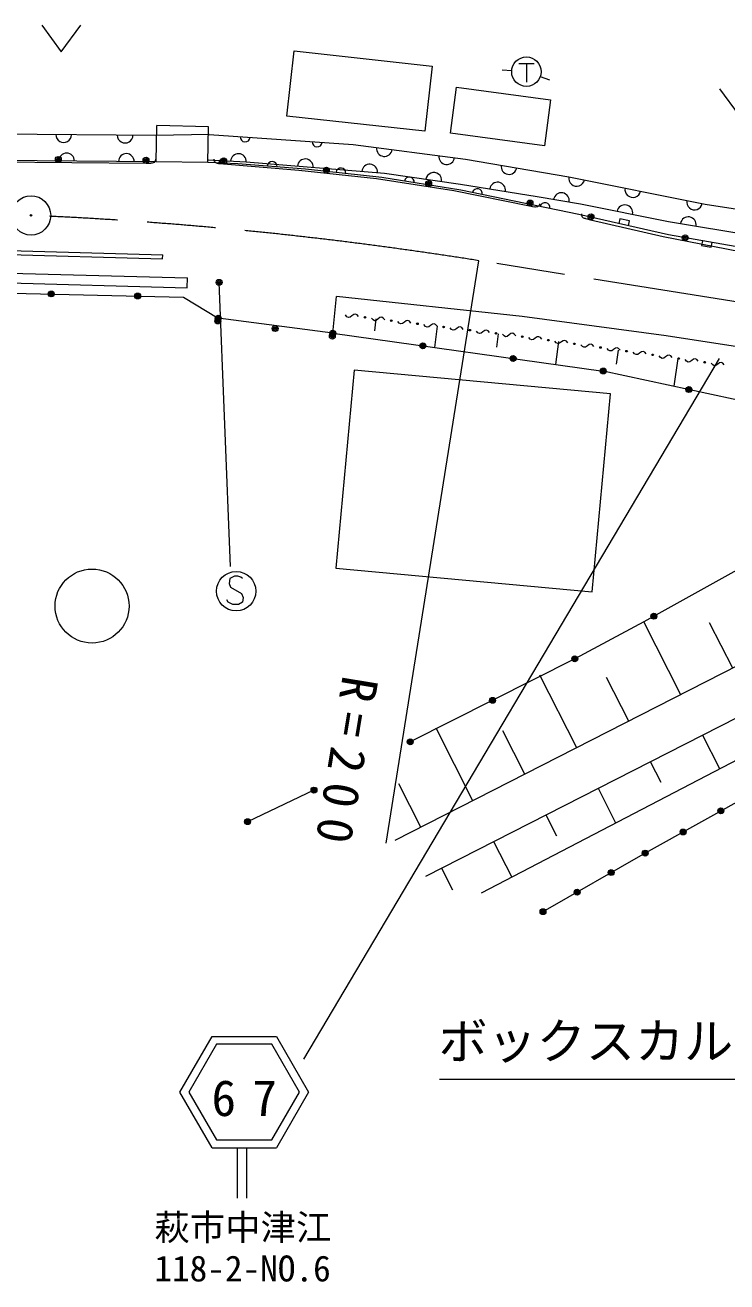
# Model space of a CAD drawing. Units: millimetres, scale not verified. Extents: x 40000 to 680000, y 20000 to 380000.
# Drawn here: x 369200 to 404921, y 261308 to 325245 of the extents above; entities that cross this region are included whole.
import ezdxf
from ezdxf.enums import TextEntityAlignment as Align

# ---------------------------------------------------------------- set-up
doc = ezdxf.new("R2010")
doc.units = ezdxf.units.MM
doc.header["$LTSCALE"] = 1000
doc.linetypes.add('CHAIN', pattern=[18.5, 12, -1.5, 3.5, -1.5])
for name, color, linetype, lineweight in [('M-BGD', 7, 'Continuous', 13), ('M-BMK', 2, 'CHAIN', 13), ('M-BMK-SRVR', 3, 'Continuous', 13), ('M-STR-HTXT', 7, 'Continuous', 13), ('M-STR-STRC', 7, 'Continuous', 13)]:
    doc.layers.add(name, color=color, linetype=linetype, lineweight=lineweight)
doc.styles.add('ＭＳ ゴシック', font='')
doc.styles.get('ＭＳ ゴシック').set_extended_font_data('MS Gothic')

msp = doc.modelspace()

# ---------------------------------------------------------------- linework, layer by layer
at = {"layer": 'M-BGD'}
for p, q in [((370043, 325245), (371043, 323885)), ((371043, 323885), (372043, 325245)), ((382520, 320619), (382887, 323939)), ((382887, 323939), (389919, 323162)), ((389919, 323162), (389552, 319843)), ((393975, 322920), (393480, 322950)), ((394324, 323292), (395104, 323298)), ((394714, 323295), (394721, 322335)), ((395420, 322632), (395888, 322470)), ((390846, 319757), (391162, 322090)), ((391162, 322090), (395950, 321443)), ((404546, 322005), (405546, 320645)), ((395950, 321443), (395635, 319110)), ((389552, 319843), (382520, 320619)), ((375855, 319637), (341441, 319905)), ((378571, 319683), (375855, 319637)), ((375874, 318292), (375910, 320139)), ((378534, 320076), (375910, 320139)), ((378507, 318263), (378534, 320076)), ((378571, 319683), (385896, 319171)), ((395635, 319110), (390846, 319757)), ((385896, 319171), (391611, 318432)), ((375874, 318292), (339351, 318627)), ((339635, 318540), (375353, 318226)), ((375843, 318422), (375843, 318390)), ((378823, 318403), (378825, 318427)), ((391611, 318432), (396883, 317530)), ((375353, 318226), (375601, 318224)), ((375665, 318223), (375601, 318224)), ((375721, 318239), (375665, 318223)), ((375762, 318263), (375721, 318239)), ((375802, 318302), (375762, 318263)), ((375826, 318342), (375802, 318302)), ((375843, 318390), (375826, 318342)), ((378507, 318263), (375874, 318292)), ((380022, 318189), (378507, 318263)), ((378537, 318386), (380457, 318283)), ((378828, 318363), (378823, 318403)), ((378848, 318313), (378828, 318363)), ((378869, 318279), (378848, 318313)), ((378899, 318253), (378869, 318279)), ((378944, 318225), (378899, 318253)), ((378984, 318213), (378944, 318225)), ((379047, 318208), (378984, 318213)), ((379047, 318208), (379294, 318187)), ((379294, 318187), (383139, 317863)), ((383470, 317924), (380022, 318189)), ((380457, 318283), (387494, 317707)), ((383139, 317863), (387080, 317446)), ((387350, 317495), (383470, 317924)), ((387080, 317446), (391017, 316830)), ((391387, 316843), (387350, 317495)), ((387494, 317707), (391363, 317153)), ((391363, 317153), (395272, 316532)), ((396883, 317530), (403820, 316137)), ((391017, 316830), (394872, 316051)), ((397385, 315613), (391387, 316843)), ((395272, 316532), (397466, 316147)), ((394872, 316051), (395115, 316002)), ((395178, 315989), (395115, 316002)), ((395236, 315994), (395178, 315989)), ((395280, 316009), (395236, 315994)), ((395327, 316041), (395280, 316009)), ((395358, 316075), (395327, 316041)), ((395383, 316119), (395358, 316075)), ((395390, 316150), (395383, 316119)), ((397466, 316147), (401956, 315257)), ((403820, 316137), (408022, 315475)), ((401948, 314582), (397385, 315613)), ((397534, 315584), (397535, 315624)), ((397547, 315532), (397534, 315584)), ((397535, 315624), (397541, 315648)), ((397563, 315495), (397547, 315532)), ((397589, 315464), (397563, 315495)), ((397630, 315430), (397589, 315464)), ((397667, 315413), (397630, 315430)), ((397729, 315399), (397667, 315413)), ((397729, 315399), (397971, 315343)), ((397971, 315343), (401684, 314485)), ((399478, 315396), (399423, 315152)), ((399966, 315286), (399478, 315396)), ((399911, 315042), (399966, 315286)), ((401956, 315257), (407827, 314287)), ((406022, 313866), (401948, 314582)), ((401684, 314485), (405590, 313723)), ((403679, 314278), (403635, 314031)), ((403635, 314031), (404128, 313945)), ((404128, 313945), (404171, 314191)), ((365874, 313654), (376197, 313362)), ((365878, 313853), (376203, 313560)), ((376197, 313362), (376203, 313560)), ((366008, 312694), (377461, 312383)), ((348525, 312085), (377257, 311411)), ((365994, 312198), (377448, 311887)), ((377448, 311887), (377461, 312383)), ((379654, 297700), (379074, 312158)), ((377257, 311411), (379030, 310340)), ((384858, 309569), (385050, 311431)), ((394500, 310425), (385050, 311431)), ((384858, 309569), (379030, 310340)), ((385575, 310408), (385502, 310499)), ((385655, 310371), (385575, 310408)), ((385742, 310388), (385655, 310371)), ((385835, 310458), (385742, 310388)), ((385928, 310528), (385835, 310458)), ((386015, 310544), (385928, 310528)), ((386095, 310507), (386015, 310544)), ((386169, 310417), (386095, 310507)), ((386909, 310245), (386835, 310336)), ((386989, 310209), (386909, 310245)), ((387058, 310309), (386982, 309691)), ((387076, 310225), (386989, 310209)), ((387169, 310295), (387076, 310225)), ((387262, 310365), (387169, 310295)), ((387349, 310381), (387262, 310365)), ((387429, 310344), (387349, 310381)), ((387502, 310254), (387429, 310344)), ((388243, 310083), (388169, 310173)), ((388503, 310132), (388410, 310062)), ((388596, 310202), (388503, 310132)), ((388683, 310218), (388596, 310202)), ((388763, 310182), (388683, 310218)), ((388836, 310091), (388763, 310182)), ((401827, 309443), (394500, 310425)), ((384858, 309569), (398626, 307647)), ((388323, 310046), (388243, 310083)), ((388410, 310062), (388323, 310046)), ((389577, 309920), (389503, 310010)), ((389657, 309883), (389577, 309920)), ((389743, 309899), (389657, 309883)), ((389837, 309969), (389743, 309899)), ((389930, 310039), (389837, 309969)), ((390016, 310056), (389930, 310039)), ((390096, 310019), (390016, 310056)), ((390170, 309928), (390038, 308846)), ((390170, 309928), (390096, 310019)), ((390911, 309757), (390837, 309847)), ((390991, 309720), (390911, 309757)), ((391077, 309736), (390991, 309720)), ((391170, 309806), (391077, 309736)), ((391264, 309876), (391170, 309806)), ((391350, 309893), (391264, 309876)), ((391430, 309856), (391350, 309893)), ((391504, 309766), (391430, 309856)), ((392244, 309594), (392171, 309684)), ((392325, 309557), (392244, 309594)), ((392411, 309574), (392325, 309557)), ((392504, 309643), (392411, 309574)), ((392597, 309713), (392504, 309643)), ((392684, 309730), (392597, 309713)), ((392764, 309693), (392684, 309730)), ((392838, 309603), (392764, 309693)), ((393282, 309548), (393199, 308867)), ((393578, 309431), (393505, 309521)), ((393838, 309481), (393745, 309411)), ((393931, 309550), (393838, 309481)), ((394018, 309567), (393931, 309550)), ((394098, 309530), (394018, 309567)), ((394172, 309440), (394098, 309530)), ((393658, 309394), (393578, 309431)), ((393745, 309411), (393658, 309394)), ((394910, 309267), (394838, 309358)), ((394989, 309229), (394910, 309267)), ((395076, 309244), (394989, 309229)), ((395170, 309312), (395076, 309244)), ((395264, 309380), (395170, 309312)), ((395351, 309394), (395264, 309380)), ((395430, 309356), (395351, 309394)), ((395502, 309265), (395430, 309356)), ((396237, 309080), (396165, 309171)), ((396355, 309145), (396192, 307987)), ((396316, 309042), (396237, 309080)), ((396403, 309057), (396316, 309042)), ((396497, 309125), (396403, 309057)), ((396591, 309192), (396497, 309125)), ((396678, 309207), (396591, 309192)), ((396757, 309169), (396678, 309207)), ((396829, 309078), (396757, 309169)), ((397564, 308893), (397492, 308984)), ((397643, 308855), (397564, 308893)), ((397730, 308870), (397643, 308855)), ((397824, 308937), (397730, 308870)), ((397918, 309005), (397824, 308937)), ((398005, 309020), (397918, 309005)), ((398084, 308982), (398005, 309020)), ((398156, 308891), (398084, 308982)), ((399245, 308818), (399151, 308750)), ((399332, 308833), (399245, 308818)), ((399411, 308795), (399332, 308833)), ((416112, 307233), (401827, 309443)), ((398891, 308706), (398819, 308797)), ((398970, 308668), (398891, 308706)), ((399057, 308682), (398970, 308668)), ((399151, 308750), (399057, 308682)), ((399388, 308717), (399286, 307998)), ((399483, 308704), (399411, 308795)), ((400218, 308519), (400146, 308610)), ((400297, 308481), (400218, 308519)), ((400384, 308495), (400297, 308481)), ((400478, 308563), (400384, 308495)), ((400572, 308631), (400478, 308563)), ((400659, 308646), (400572, 308631)), ((400738, 308608), (400659, 308646)), ((400809, 308517), (400738, 308608)), ((401545, 308332), (401473, 308423)), ((401624, 308293), (401545, 308332)), ((401710, 308308), (401624, 308293)), ((401805, 308376), (401710, 308308)), ((401899, 308444), (401805, 308376)), ((401985, 308459), (401899, 308444)), ((402065, 308421), (401985, 308459)), ((402136, 308329), (402065, 308421)), ((402421, 308289), (402220, 306869)), ((402871, 308145), (402800, 308236)), ((403131, 308189), (403037, 308121)), ((403226, 308257), (403131, 308189)), ((403312, 308272), (403226, 308257)), ((403391, 308234), (403312, 308272)), ((403463, 308142), (403391, 308234)), ((385948, 307690), (385020, 297622)), ((398991, 306488), (385948, 307690)), ((416078, 303870), (398626, 307647)), ((402951, 308106), (402871, 308145)), ((403037, 308121), (402951, 308106)), ((404198, 307958), (404127, 308049)), ((404278, 307919), (404198, 307958)), ((404364, 307934), (404278, 307919)), ((404458, 308002), (404364, 307934)), ((404552, 308070), (404458, 308002)), ((404639, 308085), (404552, 308070)), ((404718, 308047), (404639, 308085)), ((404790, 307955), (404718, 308047)), ((398064, 296420), (398991, 306488)), ((409373, 299723), (400688, 294881)), ((385020, 297622), (398064, 296420)), ((379620, 297085), (379580, 296845)), ((379580, 296845), (379660, 296645)), ((379860, 297205), (379620, 297085)), ((380020, 297205), (379860, 297205)), ((380180, 297165), (380020, 297205)), ((380260, 297085), (380180, 297165)), ((379660, 296645), (380220, 296325)), ((380220, 296325), (380300, 296125)), ((380300, 296125), (380260, 295885)), ((379540, 295885), (379460, 296005)), ((379780, 295765), (379540, 295885)), ((380060, 295765), (379780, 295765)), ((380260, 295885), (380060, 295765)), ((400688, 294881), (397180, 293003)), ((402573, 291182), (400686, 294880)), ((405217, 292531), (404044, 294832)), ((406539, 293206), (388027, 283763)), ((397180, 293003), (388804, 288781)), ((418097, 292781), (400767, 283123)), ((397283, 288484), (395401, 292175)), ((399928, 289833), (398797, 292050)), ((389604, 281955), (407665, 291161)), ((391994, 285786), (390115, 289470)), ((392428, 281096), (408559, 289508)), ((394639, 287135), (393510, 289348)), ((403678, 289129), (404550, 287418)), ((401020, 287774), (401551, 286732)), ((389350, 284437), (388224, 286645)), ((383903, 286328), (380521, 284721)), ((398362, 286419), (399259, 284658)), ((395704, 285064), (396250, 283993)), ((393046, 283709), (393969, 281899)), ((400767, 283123), (395560, 280142)), ((390388, 282355), (390949, 281254))]:
    msp.add_line(p, q, dxfattribs=at)
for centre, radius in [((394717, 322875), 750), ((370890, 318415), 150), ((370890, 318415), 90), ((370890, 318415), 30), ((375355, 318376), 150), ((375355, 318376), 90), ((375355, 318376), 30), ((379307, 318337), 150), ((379307, 318337), 90), ((379307, 318337), 30), ((384535, 317866), 150), ((384535, 317866), 90), ((384535, 317866), 30), ((389742, 317181), 150), ((389742, 317181), 90), ((389742, 317181), 30), ((394902, 316198), 150), ((394902, 316198), 90), ((394902, 316198), 30), ((398005, 315489), 150), ((398005, 315489), 90), ((398005, 315489), 30), ((402800, 314420), 150), ((402800, 314420), 90), ((402800, 314420), 30), ((379074, 312158), 150), ((379074, 312158), 90), ((379074, 312158), 30), ((370527, 311569), 150), ((370527, 311569), 132), ((370527, 311569), 114), ((370527, 311569), 96), ((370527, 311569), 78), ((370527, 311569), 60), ((370527, 311569), 42), ((370527, 311569), 24), ((370527, 311569), 6), ((374927, 311466), 150), ((374927, 311466), 132), ((374927, 311466), 114), ((374927, 311466), 96), ((374927, 311466), 78), ((374927, 311466), 60), ((374927, 311466), 42), ((374927, 311466), 24), ((374927, 311466), 6), ((379010, 310191), 150), ((379030, 310340), 150), ((379030, 310340), 132), ((379030, 310340), 114), ((379010, 310191), 90), ((379030, 310340), 96), ((379030, 310340), 78), ((379030, 310340), 60), ((379010, 310191), 30), ((379030, 310340), 42), ((379030, 310340), 24), ((379030, 310340), 6), ((386502, 310376), 40.3), ((386502, 310376), 26.9), ((386502, 310376), 13.4), ((386502, 310376), 1.3), ((387836, 310214), 40.3), ((387836, 310214), 26.9), ((387836, 310214), 13.4), ((387836, 310214), 1.3), ((381924, 309806), 150), ((381924, 309806), 90), ((381924, 309806), 30), ((384838, 309420), 150), ((384858, 309569), 150), ((384858, 309569), 132), ((384858, 309569), 114), ((384838, 309420), 90), ((384858, 309569), 96), ((384858, 309569), 78), ((384858, 309569), 60), ((384858, 309569), 42), ((384858, 309569), 24), ((384858, 309569), 6), ((389170, 310051), 40.3), ((389170, 310051), 26.9), ((389170, 310051), 13.4), ((389170, 310051), 1.3), ((390504, 309888), 40.3), ((390504, 309888), 26.9), ((390504, 309888), 13.4), ((390504, 309888), 1.3), ((391837, 309725), 40.3), ((391837, 309725), 26.9), ((391837, 309725), 13.4), ((391837, 309725), 1.3), ((393171, 309562), 40.3), ((393171, 309562), 26.9), ((393171, 309562), 13.4), ((393171, 309562), 1.3), ((384838, 309420), 30), ((389447, 308928), 150), ((389447, 308928), 132), ((389447, 308928), 114), ((389447, 308928), 96), ((389447, 308928), 78), ((389447, 308928), 60), ((389447, 308928), 42), ((389447, 308928), 24), ((389447, 308928), 6), ((394505, 309399), 40.3), ((394505, 309399), 26.9), ((394505, 309399), 13.4), ((394505, 309399), 1.3), ((395834, 309218), 40.2), ((395834, 309218), 26.8), ((395834, 309218), 13.4), ((395834, 309218), 1.3), ((397161, 309031), 40.2), ((397161, 309031), 26.8), ((397161, 309031), 13.4), ((397161, 309031), 1.3), ((398487, 308844), 40.2), ((398487, 308844), 26.8), ((398487, 308844), 13.4), ((398487, 308844), 1.3), ((394037, 308287), 150), ((394037, 308287), 132), ((394037, 308287), 114), ((394037, 308287), 96), ((394037, 308287), 78), ((394037, 308287), 60), ((394037, 308287), 42), ((394037, 308287), 24), ((394037, 308287), 6), ((399814, 308657), 40.2), ((399814, 308657), 26.8), ((399814, 308657), 13.4), ((399814, 308657), 1.3), ((401141, 308470), 40.2), ((401141, 308470), 26.8), ((401141, 308470), 13.4), ((401141, 308470), 1.3), ((402468, 308283), 40.2), ((402468, 308283), 26.8), ((402468, 308283), 13.4), ((402468, 308283), 1.3), ((398626, 307647), 150), ((398626, 307647), 150), ((398626, 307647), 132), ((398626, 307647), 132), ((398626, 307647), 114), ((398626, 307647), 114), ((398626, 307647), 96), ((398626, 307647), 96), ((398626, 307647), 78), ((398626, 307647), 78), ((398626, 307647), 60), ((398626, 307647), 60), ((398626, 307647), 42), ((398626, 307647), 42), ((398626, 307647), 24), ((398626, 307647), 24), ((398626, 307647), 6), ((398626, 307647), 6), ((403795, 308096), 40.2), ((403795, 308096), 26.8), ((403795, 308096), 13.4), ((403795, 308096), 1.3), ((402989, 306703), 150), ((402989, 306703), 132), ((402989, 306703), 114), ((402989, 306703), 96), ((402989, 306703), 78), ((402989, 306703), 60), ((402989, 306703), 42), ((402989, 306703), 24), ((402989, 306703), 6), ((372606, 295690), 1883), ((379940, 296445), 1000), ((401207, 295171), 150), ((401207, 295171), 132), ((401207, 295171), 114), ((401207, 295171), 96), ((401207, 295171), 78), ((401207, 295171), 60), ((401207, 295171), 42), ((401207, 295171), 24), ((401207, 295171), 6), ((397180, 293003), 150), ((397180, 293003), 150), ((397180, 293003), 132), ((397180, 293003), 132), ((397180, 293003), 114), ((397180, 293003), 114), ((397180, 293003), 96), ((397180, 293003), 96), ((397180, 293003), 78), ((397180, 293003), 78), ((397180, 293003), 60), ((397180, 293003), 60), ((397180, 293003), 42), ((397180, 293003), 42), ((397180, 293003), 24), ((397180, 293003), 24), ((397180, 293003), 6), ((397180, 293003), 6), ((392992, 290892), 150), ((392992, 290892), 132), ((392992, 290892), 114), ((392992, 290892), 96), ((392992, 290892), 78), ((392992, 290892), 60), ((392992, 290892), 42), ((392992, 290892), 24), ((392992, 290892), 6), ((388804, 288781), 150), ((388804, 288781), 132), ((388804, 288781), 114), ((388804, 288781), 96), ((388804, 288781), 78), ((388804, 288781), 60), ((388804, 288781), 42), ((388804, 288781), 24), ((388804, 288781), 6), ((383903, 286328), 150), ((383903, 286328), 132), ((383903, 286328), 114), ((383903, 286328), 96), ((383903, 286328), 78), ((383903, 286328), 60), ((383903, 286328), 42), ((383903, 286328), 24), ((383903, 286328), 6), ((404618, 285269), 150), ((404618, 285269), 132), ((404618, 285269), 114), ((404618, 285269), 96), ((404618, 285269), 78), ((404618, 285269), 60), ((404618, 285269), 42), ((404618, 285269), 24), ((404618, 285269), 6), ((380521, 284721), 150), ((380521, 284721), 132), ((380521, 284721), 114), ((380521, 284721), 96), ((380521, 284721), 78), ((380521, 284721), 60), ((380521, 284721), 42), ((380521, 284721), 24), ((380521, 284721), 6), ((402693, 284196), 150), ((402693, 284196), 132), ((402693, 284196), 114), ((402693, 284196), 96), ((402693, 284196), 78), ((402693, 284196), 60), ((402693, 284196), 42), ((402693, 284196), 24), ((402693, 284196), 6), ((400767, 283123), 150), ((400767, 283123), 150), ((400767, 283123), 132), ((400767, 283123), 132), ((400767, 283123), 114), ((400767, 283123), 114), ((400767, 283123), 96), ((400767, 283123), 96), ((400767, 283123), 78), ((400767, 283123), 78), ((400767, 283123), 60), ((400767, 283123), 60), ((400767, 283123), 42), ((400767, 283123), 42), ((400767, 283123), 24), ((400767, 283123), 24), ((400767, 283123), 6), ((400767, 283123), 6), ((399031, 282130), 150), ((399031, 282130), 132), ((399031, 282130), 114), ((399031, 282130), 96), ((399031, 282130), 78), ((399031, 282130), 60), ((399031, 282130), 42), ((399031, 282130), 24), ((399031, 282130), 6), ((397296, 281136), 150), ((397296, 281136), 132), ((397296, 281136), 114), ((397296, 281136), 96), ((397296, 281136), 78), ((397296, 281136), 60), ((397296, 281136), 42), ((397296, 281136), 24), ((397296, 281136), 6), ((395560, 280142), 150), ((395560, 280142), 132), ((395560, 280142), 114), ((395560, 280142), 96), ((395560, 280142), 78), ((395560, 280142), 60), ((395560, 280142), 42), ((395560, 280142), 24), ((395560, 280142), 6)]:
    msp.add_circle(centre, radius, dxfattribs=at)
for centre, radius, start, end in [((371163, 319674), 400, 179.55342, 359.55342), ((374291, 319649), 400, 179.55342, 359.55342), ((380403, 319555), 250, 176.0047, 356.0047), ((384065, 319299), 250, 176.0047, 356.0047), ((371309, 318334), 400, 359.47474, 179.47474), ((374353, 318306), 400, 359.47474, 179.47474), ((379265, 318226), 200, 357.21367, 177.21367), ((380057, 318304), 400, 356.91284, 176.91284), ((383459, 318037), 400, 355.32388, 175.32388), ((387486, 318966), 400, 172.63379, 352.63379), ((390665, 318555), 400, 172.63379, 352.63379), ((381775, 318054), 250, 355.5946, 175.5946), ((385273, 317725), 250, 353.69672, 173.69672), ((386737, 317769), 400, 355.32388, 175.32388), ((393831, 318053), 400, 170.28757, 350.28757), ((388757, 317268), 250, 350.82624, 170.82624), ((389999, 317348), 400, 351.85621, 171.85621), ((393251, 316853), 400, 350.97405, 170.97405), ((397275, 317451), 400, 168.64666, 348.64666), ((392221, 316672), 250, 348.40741, 168.40741), ((396496, 316317), 400, 350.03285, 170.03285), ((400133, 316878), 400, 168.64666, 348.64666), ((395664, 315966), 250, 348.40741, 168.40741), ((399727, 315699), 400, 348.79317, 168.79317), ((403276, 316246), 400, 168.64666, 348.64666), ((402959, 315091), 400, 350.6134, 170.6134)]:
    msp.add_arc(centre, radius, start, end, dxfattribs=at)
at = {"layer": 'M-BMK'}
msp.add_line((428262, 307529), (392287, 313261), dxfattribs=at)
msp.add_arc((360814, 115753), 200000, 80.94614, 87.23999, dxfattribs=at)
at = {"layer": 'M-BMK-SRVR'}
for radius in [1000, 40]:
    msp.add_circle((369501, 315564), radius, dxfattribs=at)
at = {"layer": 'M-STR-HTXT'}
for p, q in [((392286, 313261), (387566, 283635)), ((435969, 271612), (390285, 271612))]:
    msp.add_line(p, q, dxfattribs=at)
at = {"layer": 'M-STR-STRC'}
for p, q in [((404536, 308293), (383366, 272637)), ((377083, 270963), (378719, 273796)), ((378719, 273796), (381991, 273796)), ((381991, 273796), (383627, 270963)), ((378948, 273400), (377541, 270963)), ((381762, 273400), (378948, 273400)), ((383169, 270963), (381762, 273400)), ((378719, 268129), (377083, 270963)), ((377541, 270963), (378948, 268526)), ((381762, 268526), (383169, 270963)), ((383627, 270963), (381991, 268129)), ((378719, 268129), (381991, 268129)), ((378948, 268526), (381762, 268526)), ((380018, 265564), (380018, 268129)), ((380470, 268129), (380470, 265564))]:
    msp.add_line(p, q, dxfattribs=at)

# ---------------------------------------------------------------- texts
at = {"layer": 'M-STR-HTXT', "style": 'ＭＳ ゴシック'}
msp.add_text('ボックスカルバート L=9.0 W=0.9 H=0.9', height=1833, dxfattribs=at).set_placement((390240, 272093), align=Align.BOTTOM_LEFT)
at = {"layer": 'M-STR-HTXT', "insert": (385344, 292224), "char_height": 1833, "attachment_point": 7, "rotation": 260.7, "style": 'ＭＳ ゴシック'}
msp.add_mtext('\\T1.46;R=200', dxfattribs=at)
at = {"layer": 'M-STR-STRC', "style": 'ＭＳ ゴシック'}
for s, p in [('萩市中津江', (375784, 263028)), ('118-2-NO.6', (375778, 260934))]:
    msp.add_text(s, height=1320, dxfattribs=at).set_placement(p, align=Align.BOTTOM_LEFT)
at = {"layer": 'M-STR-STRC', "insert": (378689, 269715), "char_height": 1833, "attachment_point": 7, "style": 'ＭＳ ゴシック'}
msp.add_mtext('\\T1.67;67', dxfattribs=at)

doc.saveas('drawing.dxf')
